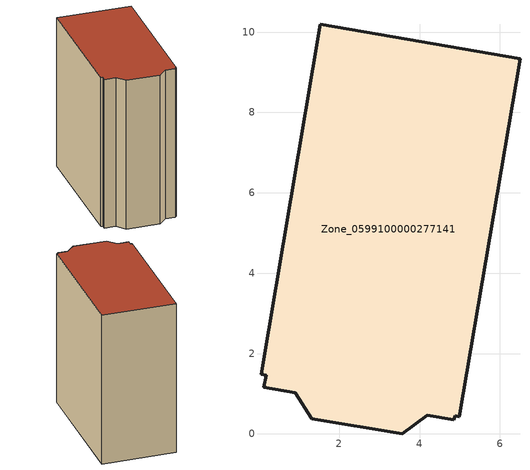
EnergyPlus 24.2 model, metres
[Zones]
Zone_0599100000277141
 floor ground (C_G): 0.12,1.16 0.18,1.46 0.05,1.49 1.53,10.2 6.5,9.34 4.99,0.43 4.89,0.45 4.86,0.35 4.19,0.46 3.57,0 1.32,0.38 0.9,1.02 z0
 wall outside (C_F): 0.18,1.46 0.12,1.16 0.9,1.02 1.32,0.38 3.57,0 4.19,0.46 4.86,0.35 4.89,0.45 4.99,0.43 6.5,9.34 1.53,10.2 0.05,1.49 0.18,1.46 z0:10.73
 roof outside (C_R): 4.99,0.43 6.5,9.34 1.53,10.2 0.05,1.49 0.18,1.46 0.12,1.16 0.9,1.02 1.32,0.38 3.57,0 4.19,0.46 4.86,0.35 4.89,0.45 z10.73
[BUILDING]
Pand.0599100000277141: North Axis=0; Terrain=City; Loads Convergence Tolerance Value=0.04; Temperature Convergence Tolerance Value=0.4; Solar Distribution=FullExterior; Maximum Number of Warmup Days=25; Minimum Number of Warmup Days=1
[Site:Location]
Rotterdam.The.Hague.AP_ZH_NLD Design_Conditions: Latitude=51.96; Longitude=4.45; Time Zone=1; Elevation=-4.5
[SITE:GROUNDTEMPERATURE:BUILDINGSURFACE]
18, 18, 18, 18, 18, 18, 18, 18, 18, 18, 18, 18
[MATERIAL] Thermal Absorptance=0.9; Solar Absorptance=0.7; Visible Absorptance=0.7
Name | Roughness | Thickness | Conductivity | Density | Specific Heat
G.TI.1946 | MediumSmooth | 0.15 | 1 | 540 | 1210
F.TI.1946 | Rough | 0.3 | 0.857143 | 1920 | 840
R.TI.1946 | MediumRough | 0.2 | 0.1 | 1500 | 1000
[CONSTRUCTION]
C_G: G.TI.1946
C_F: F.TI.1946
C_R: R.TI.1946
[ZONE]
Zone_0599100000277141: Type=1; Multiplier=1; Ceiling Height=Autocalculate; Volume=Autocalculate; Floor Area=autocalculate; Part of Total Floor Area=Yes
[ZONEINFILTRATION:DESIGNFLOWRATE]
Infil_Zone_0599100000277141: Zone or ZoneList or Space or SpaceList=Zone_0599100000277141; Schedule=AlwaysOn; Design Flow Rate Calculation Method=Flow/Area; Flow Rate per Floor Area=0.003; Constant Term Coefficient=1; Temperature Term Coefficient=0; Velocity Term Coefficient=0; Velocity Squared Term Coefficient=0
[HVACTEMPLATE:ZONE:IDEALLOADSAIRSYSTEM]
Zone_0599100000277141: Maximum Heating Supply Air Temperature=50; Minimum Cooling Supply Air Temperature=13; Maximum Heating Supply Air Humidity Ratio=0.0156; Minimum Cooling Supply Air Humidity Ratio=0.0077; Heating Limit=NoLimit; Cooling Limit=NoLimit; Dehumidification Control Type=ConstantSensibleHeatRatio; Cooling Sensible Heat Ratio=0.7; Dehumidification Setpoint=60; Humidification Control Type=None; Humidification Setpoint=30; Outdoor Air Method=None; Outdoor Air Flow Rate per Person=0.00944; Outdoor Air Flow Rate per Zone Floor Area=0; Outdoor Air Flow Rate per Zone=0; Demand Controlled Ventilation Type=None; Outdoor Air Economizer Type=NoEconomizer; Heat Recovery Type=None; Sensible Heat Recovery Effectiveness=0.7; Latent Heat Recovery Effectiveness=0.65
[ZONECONTROL:THERMOSTAT]
ThermostatControl_Zone_0599100000277141: Zone or ZoneList=Zone_0599100000277141; Control Type Schedule=DualSetpointControlType; Control 1=Thermostat_Zone_0599100000277141; Temperature Difference Between Cutout And Setpoint=0
[THERMOSTATSETPOINT:DUALSETPOINT]
Thermostat_Zone_0599100000277141: Heating Setpoint Temperature Schedule=HeatingSetpoint_Zone_0599100000277141; Cooling Setpoint Temperature Schedule=CoolingSetpoint_Zone_0599100000277141
[SCHEDULE:COMPACT]
HeatingSetpoint_Zone_0599100000277141: Through: 12/31, For: AllDays, Until: 24:00, 21
CoolingSetpoint_Zone_0599100000277141: Through: 12/31, For: AllDays, Until: 24:00, 24
DualSetpointControlType: Through: 12/31, For: AllDays, Until: 24:00, 4
AlwaysOn: Through: 12/31, For: AllDays, Until: 24:00, 1
